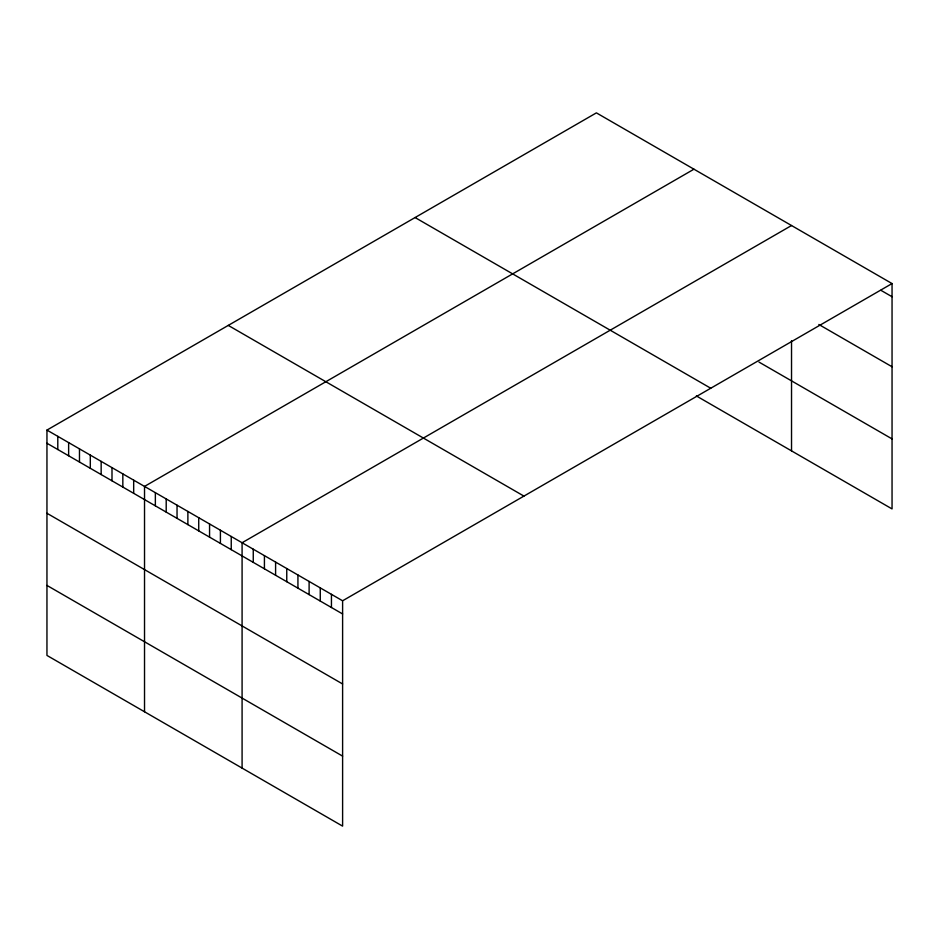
<?xml version="1.0" encoding="UTF-8"?>
<svg xmlns="http://www.w3.org/2000/svg" width="939" height="939" viewBox="0 0 939 939"><rect width="100%" height="100%" fill="white"/><g stroke="black" fill="none" stroke-linecap="round" stroke-linejoin="round"><path stroke-width="1.41" d="M892.05 283.566L342.606 600.784L342.606 826.132L46.95 655.434L46.95 430.085L596.394 112.868L892.05 283.566L892.05 508.915L696.362 395.941M693.956 169.196L144.524 486.414L144.524 711.762M791.53 225.524L242.086 542.742L242.086 768.102M880.876 290.292L892.05 296.736M818.831 324.483L892.05 366.762M759.005 362.09L892.05 438.9M415.073 217.543L710.741 388.241M228.259 325.399L523.927 496.097M46.95 430.085L342.606 600.784M46.95 443.255L342.606 613.953M46.95 513.269L342.606 683.968M46.95 585.42L342.606 756.118M791.53 340.787L791.53 450.884M331.444 594.328L331.444 607.51M320.269 587.884L320.269 601.054M309.107 581.429L309.107 594.61M297.933 574.985L297.933 588.154M286.759 568.541L286.759 581.711M275.597 562.085L275.597 575.255M264.422 555.642L264.422 568.811M253.26 549.186L253.26 562.367M231.24 536.486L231.24 549.655M220.407 530.23L220.407 543.399M209.561 523.962L209.561 537.143M198.728 517.706L198.728 530.875M187.882 511.45L187.882 524.619M177.037 505.194L177.037 518.363M166.203 498.926L166.203 512.107M155.358 492.67L155.358 505.839M133.678 480.158L133.678 493.327M122.833 473.89L122.833 487.071M111.999 467.634L111.999 480.803M101.154 461.378L101.154 474.547M90.308 455.122L90.308 468.291M79.475 448.854L79.475 462.035M68.629 442.598L68.629 455.767M57.795 436.342L57.795 449.511"/></g></svg>
